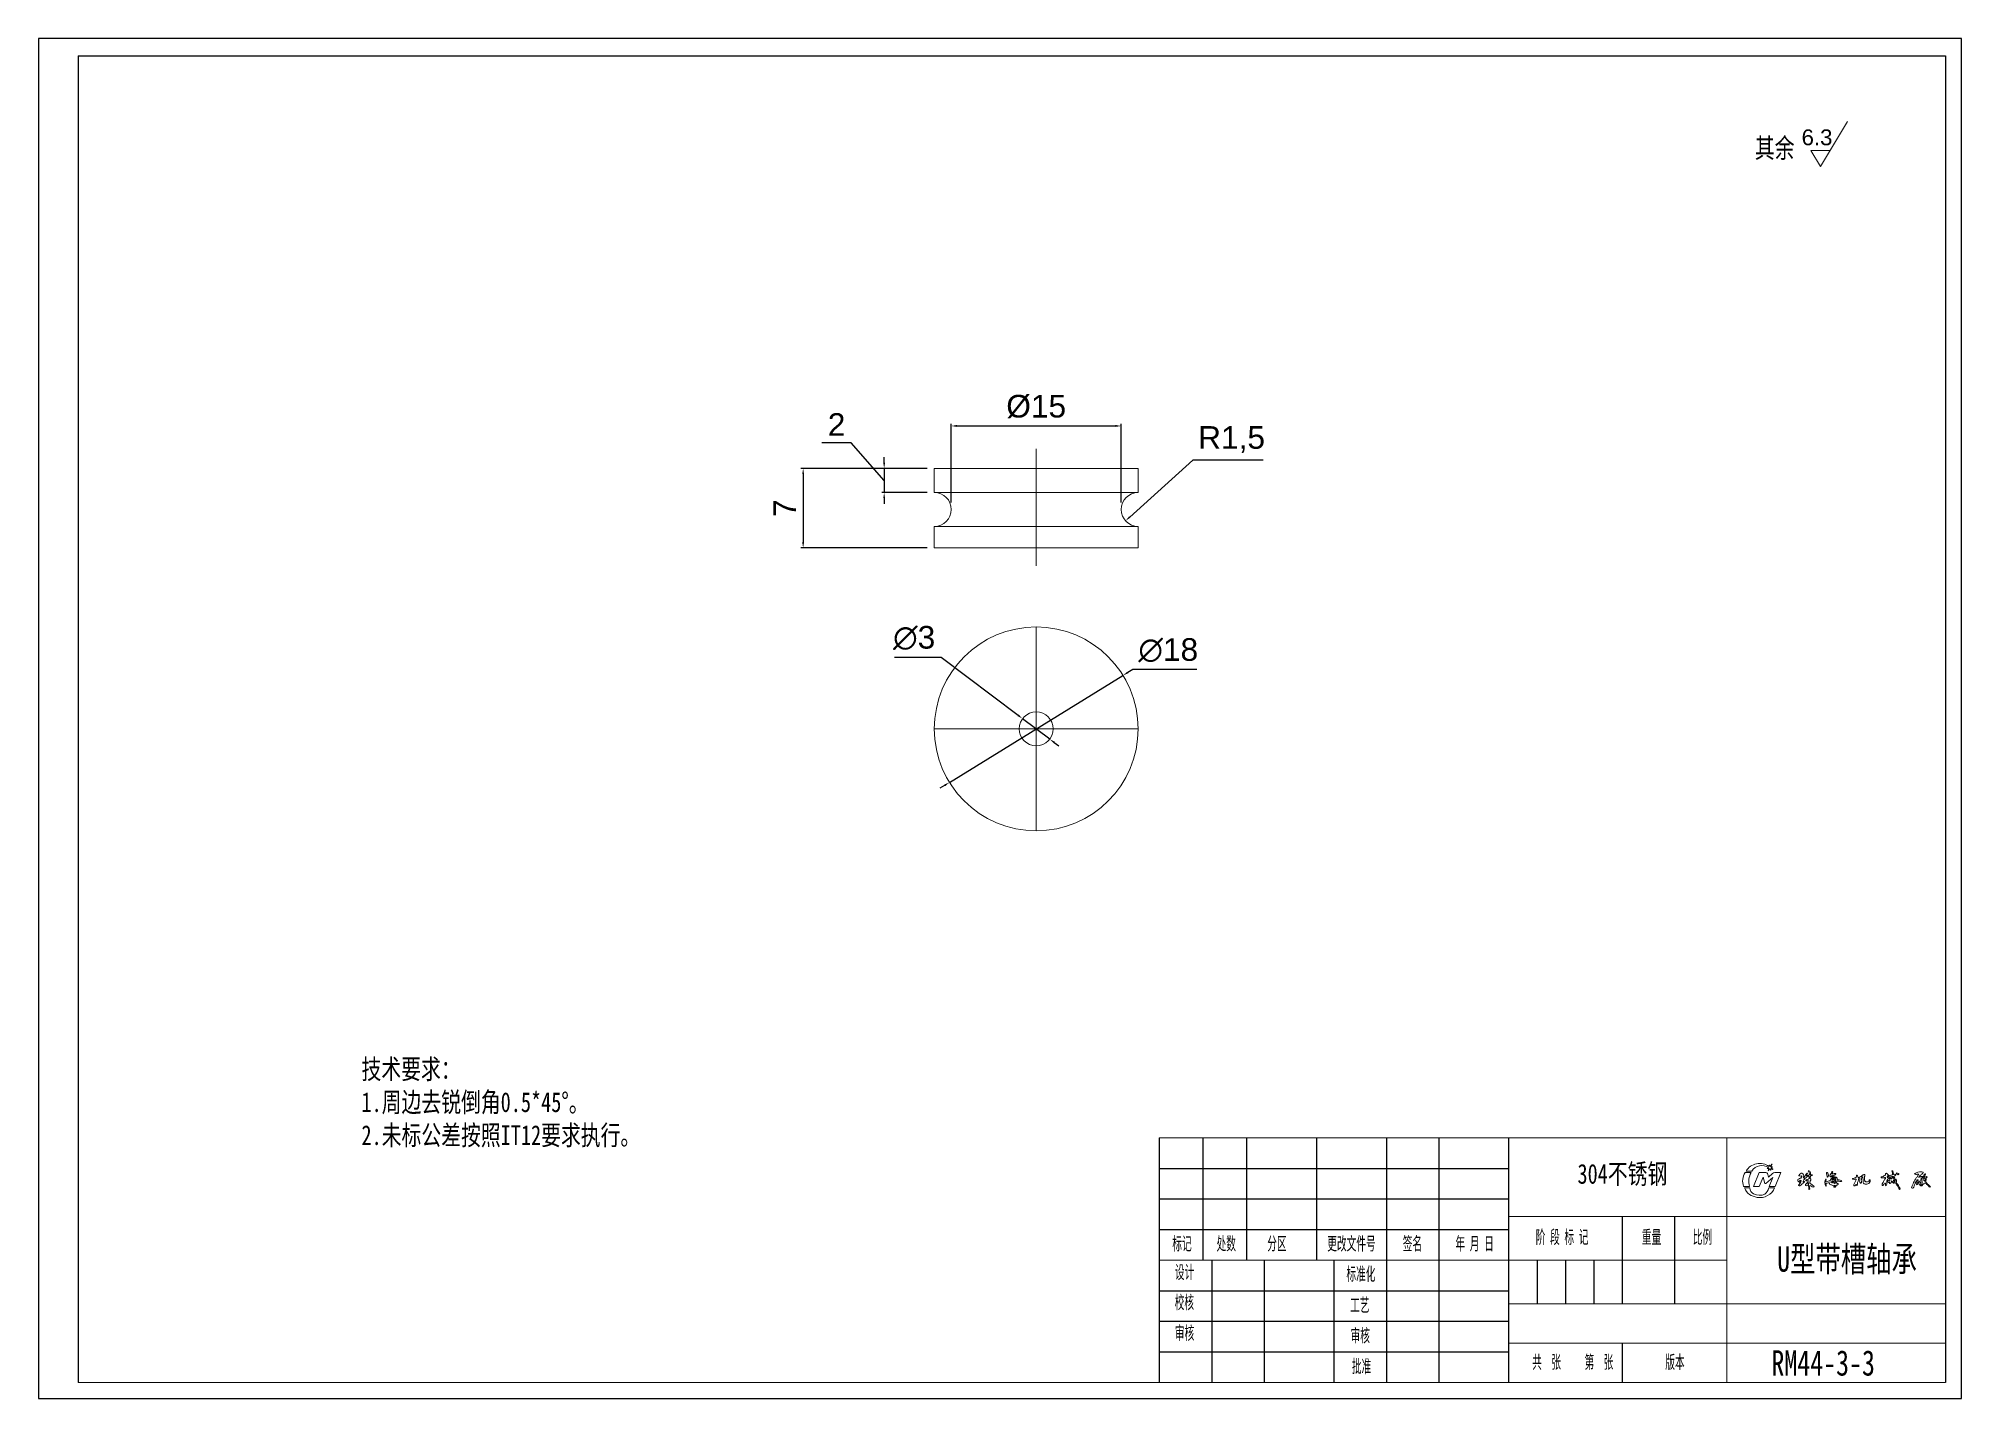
# Model space of a CAD drawing. Header units: millimetres. Extents: x 159583 to 159753, y -89842 to -89722.
import ezdxf

# ---------------------------------------------------------------- set-up
doc = ezdxf.new("R2010")
doc.units = ezdxf.units.MM
doc.linetypes.add('ACAD_ISO04W100', pattern=[30, 24, -3, 0, -3])
for name, color, linetype in [('10', 7, 'Continuous'), ('5', 7, 'Continuous'), ('9', 7, 'Continuous')]:
    doc.layers.add(name, color=color, linetype=linetype)
doc.layers.add('中心线', color=6, linetype='ACAD_ISO04W100', lineweight=0)
doc.layers.add('尺寸线', color=100, linetype='Continuous', lineweight=5)
doc.styles.add('SLDTEXTSTYLE1', font='TXT', dxfattribs={"width": 0.7, "bigfont": 'bigfont'})
doc.styles.get("Standard").update_dxf_attribs({"font": 'arial.ttf'})
doc.dimstyles.new('ISO-25', dxfattribs={"dimtxt": 2.5, "dimasz": 2.5, "dimexe": 1.25, "dimexo": 0.625, "dimtad": 1, "dimtih": 1, "dimtoh": 1, "dimtxsty": 'Standard', "dimcen": 2.5, "dimadec": 0, "dimazin": 0, "dimtfac": 1, "dimtmove": 0, "dimatfit": 3, "dimfxl": 1, "dimarcsym": 0})

# ---------------------------------------------------------------- blocks, each defined once
blk = doc.blocks.new('*D481')
at = {"layer": 'Defpoints', "color": 0, "transparency": 16777216}
for p in [(159678.49, -89755.83), (159663.49, -89763.2), (159678.49, -89763.2)]:
    blk.add_point(p, dxfattribs=at)
at = {"layer": '尺寸线', "color": 0, "lineweight": -2, "transparency": 16777216}
for p, q in [((159663.49, -89762.58), (159663.49, -89755.63)), ((159663.99, -89755.83), (159677.99, -89755.83)), ((159678.49, -89762.58), (159678.49, -89755.63))]:
    blk.add_line(p, q, dxfattribs=at)
at = {"layer": '尺寸线', "color": 0, "transparency": 16777216}
for points in [[(159663.99, -89755.74), (159663.99, -89755.91), (159663.49, -89755.83)], [(159677.99, -89755.74), (159677.99, -89755.91), (159678.49, -89755.83)]]:
    blk.add_solid(points, dxfattribs=at)
at = {"layer": '尺寸线', "color": 0, "transparency": 16777216, "insert": (159670.99, -89754.12), "char_height": 2, "attachment_point": 5}
blk.add_mtext('%%C15', dxfattribs=at)
blk = doc.blocks.new('*D482')
at = {"layer": 'Defpoints', "color": 0, "transparency": 16777216}
for p in [(159678.88, -89764.2), (159679.99, -89763.2)]:
    blk.add_point(p, dxfattribs=at)
at = {"layer": '尺寸线', "color": 0, "lineweight": -2, "transparency": 16777216}
for p, q in [((159684.83, -89758.86), (159679.25, -89763.87)), ((159691.03, -89758.86), (159684.83, -89758.86))]:
    blk.add_line(p, q, dxfattribs=at)
at = {"layer": '尺寸线', "color": 0, "transparency": 16777216}
blk.add_solid([(159679.19, -89763.81), (159679.3, -89763.93), (159678.88, -89764.2)], dxfattribs=at)
at = {"layer": '尺寸线', "color": 0, "transparency": 16777216, "insert": (159688.24, -89757.03), "char_height": 2, "attachment_point": 5}
blk.add_mtext('R1,5', dxfattribs=at)
blk = doc.blocks.new('*D483')
at = {"layer": 'Defpoints', "color": 0, "transparency": 16777216}
for p in [(159661.99, -89759.58), (159650.42, -89766.58), (159661.99, -89766.58)]:
    blk.add_point(p, dxfattribs=at)
at = {"layer": '尺寸线', "color": 0, "lineweight": -2, "transparency": 16777216}
for p, q in [((159661.37, -89759.58), (159650.22, -89759.58)), ((159650.42, -89760.08), (159650.42, -89766.08)), ((159661.37, -89766.58), (159650.22, -89766.58))]:
    blk.add_line(p, q, dxfattribs=at)
at = {"layer": '尺寸线', "color": 0, "transparency": 16777216}
for points in [[(159650.33, -89760.08), (159650.5, -89760.08), (159650.42, -89759.58)], [(159650.33, -89766.08), (159650.5, -89766.08), (159650.42, -89766.58)]]:
    blk.add_solid(points, dxfattribs=at)
at = {"layer": '尺寸线', "color": 0, "transparency": 16777216, "insert": (159648.79, -89763.08), "char_height": 2, "attachment_point": 5, "rotation": 90}
blk.add_mtext('7', dxfattribs=at)
blk = doc.blocks.new('*D484')
at = {"layer": 'Defpoints', "color": 0, "transparency": 16777216}
for p in [(159661.99, -89759.58), (159657.57, -89761.7), (159661.99, -89761.7)]:
    blk.add_point(p, dxfattribs=at)
at = {"layer": '尺寸线', "color": 0, "lineweight": -2, "transparency": 16777216}
for p, q in [((159654.65, -89757.33), (159652.08, -89757.33)), ((159657.57, -89760.64), (159654.65, -89757.33)), ((159657.57, -89759.08), (159657.57, -89758.58)), ((159661.37, -89759.58), (159657.37, -89759.58)), ((159657.57, -89759.58), (159657.57, -89761.7)), ((159657.57, -89759.58), (159657.57, -89761.7)), ((159661.37, -89761.7), (159657.37, -89761.7)), ((159657.57, -89762.2), (159657.57, -89762.7))]:
    blk.add_line(p, q, dxfattribs=at)
at = {"layer": '尺寸线', "color": 0, "transparency": 16777216}
for points in [[(159657.49, -89759.08), (159657.65, -89759.08), (159657.57, -89759.58)], [(159657.49, -89762.2), (159657.65, -89762.2), (159657.57, -89761.7)]]:
    blk.add_solid(points, dxfattribs=at)
at = {"layer": '尺寸线', "color": 0, "transparency": 16777216, "insert": (159653.37, -89755.7), "char_height": 2, "attachment_point": 5}
blk.add_mtext('2', dxfattribs=at)
blk = doc.blocks.new('*D485')
at = {"layer": 'Defpoints', "color": 0, "transparency": 16777216}
for p in [(159678.65, -89777.85), (159663.33, -89787.3)]:
    blk.add_point(p, dxfattribs=at)
at = {"layer": '尺寸线', "color": 0, "lineweight": -2, "transparency": 16777216}
for p, q in [((159663.33, -89787.3), (159678.65, -89777.85)), ((159679.51, -89777.33), (159679.08, -89777.59)), ((159685.18, -89777.33), (159679.51, -89777.33)), ((159662.91, -89787.56), (159662.48, -89787.82))]:
    blk.add_line(p, q, dxfattribs=at)
at = {"layer": '尺寸线', "color": 0, "transparency": 16777216}
for points in [[(159679.04, -89777.52), (159679.12, -89777.66), (159678.65, -89777.85)], [(159662.86, -89787.49), (159662.95, -89787.63), (159663.33, -89787.3)]]:
    blk.add_solid(points, dxfattribs=at)
at = {"layer": '尺寸线', "color": 0, "transparency": 16777216, "insert": (159682.65, -89775.63), "char_height": 2, "attachment_point": 5}
blk.add_mtext('∅18', dxfattribs=at)
blk = doc.blocks.new('*D486')
at = {"layer": 'Defpoints', "color": 0, "transparency": 16777216}
for p in [(159669.79, -89781.67), (159672.19, -89783.48)]:
    blk.add_point(p, dxfattribs=at)
at = {"layer": '尺寸线', "color": 0, "lineweight": -2, "transparency": 16777216}
for p, q in [((159658.47, -89776.25), (159662.59, -89776.25)), ((159662.59, -89776.25), (159669.39, -89781.37)), ((159672.19, -89783.48), (159669.79, -89781.67)), ((159672.59, -89783.78), (159672.99, -89784.08))]:
    blk.add_line(p, q, dxfattribs=at)
at = {"layer": '尺寸线', "color": 0, "transparency": 16777216}
for points in [[(159669.44, -89781.31), (159669.34, -89781.44), (159669.79, -89781.67)], [(159672.64, -89783.71), (159672.54, -89783.84), (159672.19, -89783.48)]]:
    blk.add_solid(points, dxfattribs=at)
at = {"layer": '尺寸线', "color": 0, "transparency": 16777216, "insert": (159660.22, -89774.55), "char_height": 2, "attachment_point": 5}
blk.add_mtext('∅3', dxfattribs=at)

msp = doc.modelspace()

# ---------------------------------------------------------------- linework, layer by layer
at = {"color": 7, "linetype": 'Continuous', "lineweight": 15}
for p, q in [((159740.231, -89732.923), (159742.612, -89728.954)), ((159739.38, -89731.505), (159740.231, -89732.923)), ((159739.38, -89731.505), (159741.082, -89731.505)), ((159661.993, -89759.583), (159661.993, -89761.703)), ((159679.993, -89759.583), (159661.993, -89759.583)), ((159679.993, -89761.703), (159679.993, -89759.583)), ((159661.993, -89761.703), (159679.993, -89761.703)), ((159661.993, -89764.703), (159661.993, -89766.583)), ((159661.993, -89764.703), (159679.993, -89764.703)), ((159679.993, -89766.583), (159679.993, -89764.703)), ((159679.993, -89766.583), (159661.993, -89766.583))]:
    msp.add_line(p, q, dxfattribs=at)
for radius in [9, 1.5]:
    msp.add_circle((159670.993, -89782.574), radius, dxfattribs=at)
for centre, start, end in [((159661.993, -89763.203), 270, 90), ((159679.993, -89763.203), 90, 270)]:
    msp.add_arc(centre, 1.5, start, end, dxfattribs=at)
at = {"layer": '10', "color": 7, "lineweight": 15}
for p, q in [((159731.971, -89818.677), (159731.971, -89829.471)), ((159712.697, -89825.616), (159751.246, -89825.616)), ((159681.857, -89829.471), (159731.971, -89829.471)), ((159731.971, -89829.471), (159731.971, -89840.265)), ((159712.697, -89833.326), (159751.246, -89833.326)), ((159712.697, -89836.802), (159751.246, -89836.802))]:
    msp.add_line(p, q, dxfattribs=at)
at = {"layer": '5', "color": 7, "lineweight": 15}
for p, q in [((159681.857, -89818.677), (159751.246, -89818.677)), ((159681.857, -89818.677), (159751.246, -89818.677)), ((159733.571, -89821.732), (159734.097, -89821.732)), ((159734.16, -89821.609), (159733.651, -89821.609)), ((159734.307, -89822.964), (159734.812, -89821.738)), ((159734.812, -89821.738), (159735.327, -89821.738)), ((159735.157, -89822.153), (159734.814, -89822.964)), ((159735.304, -89822.707), (159735.157, -89822.153)), ((159736.022, -89822.17), (159735.411, -89822.707)), ((159735.529, -89821.37), (159735.645, -89821.293)), ((159735.672, -89821.379), (159735.532, -89821.379)), ((159735.57, -89821.901), (159735.638, -89822.142)), ((159735.594, -89821.576), (159735.672, -89821.379)), ((159735.744, -89821.415), (159735.602, -89821.581)), ((159735.638, -89822.142), (159735.982, -89821.82)), ((159735.684, -89821.212), (159735.698, -89821.104)), ((159735.701, -89822.967), (159736.022, -89822.17)), ((159735.721, -89821.099), (159735.783, -89821.203)), ((159735.809, -89821.527), (159735.744, -89821.415)), ((159735.783, -89821.203), (159735.938, -89821.01)), ((159735.833, -89821.407), (159735.832, -89821.521)), ((159735.999, -89821.465), (159735.833, -89821.407)), ((159735.946, -89821.015), (159735.852, -89821.236)), ((159735.852, -89821.236), (159735.974, -89821.239)), ((159735.977, -89821.248), (159735.885, -89821.317)), ((159735.885, -89821.317), (159736.012, -89821.444)), ((159736.208, -89821.738), (159736.719, -89821.738)), ((159736.719, -89821.738), (159736.21, -89822.967)), ((159738.49, -89822.231), (159738.522, -89822.212)), ((159738.539, -89822.062), (159738.508, -89822.045)), ((159738.721, -89822.206), (159738.755, -89822.211)), ((159738.981, -89821.993), (159738.995, -89822.022)), ((159739.228, -89822.061), (159739.195, -89822.048)), ((159739.378, -89822.02), (159739.346, -89822.034)), ((159740.682, -89822.301), (159740.707, -89822.285)), ((159740.76, -89821.743), (159740.79, -89821.726)), ((159740.79, -89821.726), (159740.822, -89821.742)), ((159741.216, -89821.827), (159741.211, -89821.864)), ((159741.274, -89821.778), (159741.216, -89821.827)), ((159741.244, -89821.64), (159741.28, -89821.647)), ((159741.312, -89822.148), (159741.256, -89822.365)), ((159741.295, -89822.039), (159741.286, -89822.011)), ((159741.313, -89822.291), (159741.333, -89822.195)), ((159741.377, -89822.272), (159741.334, -89822.303)), ((159741.352, -89822.317), (159741.373, -89822.3)), ((159741.388, -89822.298), (159741.403, -89822.311)), ((159741.54, -89822.519), (159741.562, -89822.345)), ((159743.065, -89822.325), (159743.045, -89822.305)), ((159743.245, -89822.325), (159743.199, -89822.348)), ((159743.359, -89822.32), (159743.328, -89822.301)), ((159743.365, -89822.365), (159743.359, -89822.32)), ((159743.398, -89822.006), (159743.408, -89821.968)), ((159743.408, -89821.968), (159743.445, -89821.968)), ((159743.579, -89822.177), (159743.611, -89822.209)), ((159743.691, -89822.125), (159743.683, -89822.164)), ((159743.86, -89822.218), (159743.88, -89822.183)), ((159743.937, -89822.126), (159743.963, -89822.144)), ((159745.956, -89821.943), (159745.959, -89821.861)), ((159746.132, -89822.193), (159746.163, -89822.206)), ((159746.187, -89822.326), (159746.16, -89822.335)), ((159746.226, -89821.972), (159746.226, -89822.006)), ((159746.342, -89822.172), (159746.246, -89822.272)), ((159746.332, -89822.296), (159746.386, -89822.238)), ((159746.536, -89822.079), (159746.441, -89822.107)), ((159746.526, -89822.155), (159746.577, -89822.147)), ((159746.532, -89822.283), (159746.532, -89822.253)), ((159746.536, -89821.627), (159746.547, -89821.596)), ((159746.552, -89821.663), (159746.536, -89821.627)), ((159746.721, -89822.048), (159746.536, -89822.079)), ((159746.57, -89821.781), (159746.552, -89821.663)), ((159746.585, -89822.148), (159746.617, -89822.179)), ((159746.659, -89822.263), (159746.7, -89822.251)), ((159746.674, -89821.898), (159746.702, -89821.923)), ((159746.814, -89822.37), (159746.819, -89822.409)), ((159746.879, -89822.333), (159746.914, -89822.343)), ((159746.921, -89821.775), (159746.904, -89821.812)), ((159746.904, -89821.812), (159746.933, -89821.845)), ((159747.144, -89821.872), (159747.129, -89821.832)), ((159748.844, -89822.415), (159748.834, -89822.386)), ((159748.91, -89822.166), (159748.947, -89822.172)), ((159749.085, -89822.299), (159749.069, -89822.34)), ((159749.348, -89822.297), (159749.31, -89822.296)), ((159749.401, -89822.097), (159749.386, -89822.137)), ((159749.386, -89822.137), (159749.4, -89822.165)), ((159749.473, -89821.854), (159749.497, -89821.885)), ((159749.625, -89822.108), (159749.653, -89822.138)), ((159733.953, -89822.963), (159733.432, -89822.965)), ((159733.505, -89823.1), (159733.974, -89823.1)), ((159734.814, -89822.964), (159734.307, -89822.964)), ((159735.411, -89822.707), (159735.304, -89822.707)), ((159735.664, -89823.1), (159736.179, -89823.1)), ((159736.21, -89822.967), (159735.701, -89822.967)), ((159738.284, -89822.891), (159738.294, -89822.859)), ((159738.401, -89822.452), (159738.386, -89822.471)), ((159738.453, -89822.536), (159738.431, -89822.609)), ((159738.447, -89822.657), (159738.507, -89822.482)), ((159738.728, -89822.552), (159738.752, -89822.524)), ((159738.752, -89822.524), (159738.788, -89822.528)), ((159738.917, -89822.892), (159738.893, -89822.866)), ((159738.932, -89822.45), (159738.929, -89822.416)), ((159738.965, -89822.462), (159738.932, -89822.45)), ((159739.154, -89822.483), (159739.133, -89822.461)), ((159739.14, -89822.719), (159739.15, -89822.875)), ((159739.163, -89822.679), (159739.163, -89822.654)), ((159739.175, -89822.949), (159739.163, -89822.679)), ((159739.202, -89823.23), (159739.183, -89823.202)), ((159739.27, -89823.189), (159739.269, -89823.221)), ((159739.656, -89822.978), (159739.642, -89823.006)), ((159740.713, -89822.947), (159740.684, -89822.943)), ((159740.712, -89822.704), (159740.709, -89822.739)), ((159740.742, -89822.684), (159740.712, -89822.704)), ((159740.735, -89822.92), (159740.713, -89822.947)), ((159741.011, -89822.661), (159740.988, -89822.637)), ((159741.011, -89822.698), (159741.011, -89822.661)), ((159741.235, -89822.388), (159741.247, -89822.404)), ((159741.278, -89822.657), (159741.297, -89822.629)), ((159741.309, -89822.554), (159741.334, -89822.537)), ((159741.392, -89822.993), (159741.393, -89822.96)), ((159741.529, -89822.395), (159741.517, -89822.473)), ((159741.648, -89822.855), (159741.618, -89822.865)), ((159741.769, -89822.804), (159741.756, -89822.838)), ((159741.776, -89822.709), (159741.792, -89822.735)), ((159742.094, -89822.479), (159742.09, -89822.516)), ((159743.246, -89822.915), (159743.216, -89822.924)), ((159743.385, -89822.79), (159743.352, -89822.79)), ((159743.393, -89822.836), (159743.385, -89822.79)), ((159743.47, -89822.856), (159743.434, -89822.875)), ((159743.747, -89822.669), (159743.785, -89822.673)), ((159745.759, -89822.867), (159745.729, -89822.896)), ((159745.958, -89822.711), (159745.952, -89822.673)), ((159746.03, -89822.878), (159746.008, -89822.906)), ((159746.311, -89822.614), (159746.279, -89822.595)), ((159746.35, -89822.705), (159746.314, -89822.698)), ((159746.536, -89822.497), (159746.529, -89822.461)), ((159746.58, -89822.6), (159746.55, -89822.618)), ((159746.641, -89822.534), (159746.58, -89822.6)), ((159746.623, -89822.614), (159746.684, -89822.602)), ((159746.663, -89822.424), (159746.657, -89822.432)), ((159746.819, -89822.409), (159746.853, -89822.439)), ((159746.923, -89822.528), (159746.903, -89822.56)), ((159747.245, -89823.219), (159747.209, -89823.228)), ((159748.838, -89822.675), (159748.844, -89822.637)), ((159748.887, -89822.735), (159748.838, -89822.675)), ((159749.038, -89822.735), (159749.008, -89822.761)), ((159586.405, -89840.265), (159751.249, -89840.265))]:
    msp.add_line(p, q, dxfattribs=at)
for centre, radius, start, end in [((159734.796, -89822.494), 1.443, 148.10678, 199.0712), ((159734.852, -89822.356), 1.415, 53.99854, 148.11308), ((159735.656, -89822.538), 1.755, 152.64769, 194.03749), ((159735.056, -89822.175), 1.06, 56.30183, 147.72417), ((159735.345, -89821.973), 0.236, 17.84837, 94.25997), ((159735.532, -89821.374), 0.00502, 123.59808, 270), ((159735.598, -89821.578), 0.00502, 158.25924, 319.48501), ((159735.711, -89821.106), 0.0125, 30.5695, 172.24527), ((159735.82, -89821.521), 0.0125, 210.0475, 359.33925), ((159735.942, -89821.013), 0.00502, 336.84757, 141.15035), ((159735.974, -89821.244), 0.00502, 306.89987, 88.42974), ((159736.238, -89822.172), 0.436, 93.88116, 125.93911), ((159736.003, -89821.453), 0.0125, 250.62338, 44.9943), ((159738.322, -89822.424), 0.109, 111.73471, 250.43201), ((159738.03, -89821.75), 0.626, 293.74076, 304.37866), ((159738.406, -89822.025), 0.106, 115.88205, 173.9154), ((159738.392, -89821.882), 0.161, 235.55963, 273.09561), ((159738.408, -89821.932), 0.0484, 90.16643, 177.15274), ((159738.506, -89822.459), 0.229, 94.00789, 122.49705), ((159738.46, -89821.827), 0.223, 254.45682, 282.35154), ((159738.507, -89821.949), 0.118, 95.00357, 146.77594), ((159738.559, -89821.883), 0.0814, 40.56591, 139.98771), ((159738.328, -89822.142), 0.206, 340.21454, 1.49825), ((159738.368, -89822.089), 0.173, 343.75878, 9.03261), ((159738.398, -89822.279), 0.501, 55.36323, 63.54781), ((159739.043, -89821.711), 0.392, 203.40216, 213.911), ((159738.999, -89822.081), 0.305, 170.36434, 204.19773), ((159738.574, -89821.955), 0.145, 328.87571, 9.96208), ((159738.808, -89822.408), 0.0645, 96.06335, 192.77441), ((159738.575, -89822.113), 0.205, 331.4243, 351.08691), ((159738.87, -89822.18), 0.0988, 117.42123, 158.79048), ((159738.89, -89822.344), 0.117, 90.76751, 143.3679), ((159738.728, -89822.315), 0.0793, 338.26911, 30.74864), ((159738.918, -89822.109), 0.0945, 126.9119, 170.0414), ((159738.408, -89821.817), 0.502, 334.47962, 342.72974), ((159739.236, -89822.15), 0.394, 131.13318, 152.18921), ((159738.771, -89821.966), 0.286, 294.24208, 316.26159), ((159739.056, -89822.561), 0.193, 99.81165, 131.03223), ((159739.037, -89821.863), 0.0616, 71.26752, 170.74483), ((159739.347, -89822.529), 0.52, 127.31067, 135.32762), ((159739.189, -89822.049), 0.215, 145.51709, 164.82413), ((159739.111, -89822.244), 0.251, 93.20974, 117.52757), ((159738.689, -89821.669), 0.413, 321.3255, 331.19696), ((159739.071, -89822.418), 0.0677, 72.56929, 135.4047), ((159738.967, -89821.941), 0.186, 290.38055, 312.91964), ((159739.013, -89821.832), 0.0522, 316.66988, 32.3132), ((159739.097, -89822.239), 0.115, 267.43343, 338.97668), ((159739.107, -89821.934), 0.144, 264.95169, 308.03305), ((159739.179, -89822.104), 0.137, 81.92744, 126.67163), ((159739.174, -89821.628), 0.0469, 66.69586, 147.69693), ((159739.125, -89821.676), 0.0728, 25.63936, 82.80869), ((159738.843, -89821.855), 0.407, 356.13915, 31.29985), ((159739.187, -89821.722), 0.137, 12.6009, 87.89792), ((159739.175, -89821.897), 0.0757, 288.53917, 10.41098), ((159741.435, -89822.58), 2.25, 169.54971, 172.32807), ((159738.892, -89822.1), 0.338, 347.61238, 6.50537), ((159739.47, -89822.269), 0.159, 159.46151, 185.23184), ((159739.567, -89822.064), 0.336, 220.65354, 233.05021), ((159739.09, -89821.809), 0.259, 346.7386, 26.84101), ((159739.889, -89822.24), 0.569, 166.56195, 177.22767), ((159739.534, -89822.098), 0.198, 161.24927, 183.02782), ((159739.428, -89821.885), 0.0872, 169.41921, 216.93768), ((159739.412, -89821.714), 0.229, 256.37479, 283.87397), ((159738.569, -89822.619), 0.845, 15.08818, 19.81229), ((159739.398, -89821.813), 0.207, 264.49128, 284.4301), ((159738.59, -89820.765), 1.517, 304.54577, 308.42677), ((159739.482, -89822.017), 0.0818, 52.06811, 100.59966), ((159740.206, -89822.24), 0.48, 339.33731, 352.68595), ((159740.475, -89822.35), 0.241, 332.22312, 15.46446), ((159740.92, -89821.805), 0.172, 159.05098, 196.84599), ((159741.277, -89821.839), 0.521, 181.72603, 206.7303), ((159741.801, -89821.725), 1.049, 199.4082, 203.32193), ((159740.889, -89821.743), 0.0669, 179.85433, 247.00262), ((159740.747, -89821.975), 0.188, 298.71089, 345.13535), ((159740.584, -89821.972), 0.325, 4.16649, 30.95386), ((159741.389, -89821.861), 0.488, 190.29648, 199.45662), ((159741.446, -89822.091), 0.397, 144.34957, 170.68907), ((159740.458, -89822.238), 0.633, 13.13159, 19.52313), ((159741.116, -89822.053), 0.059, 224.4428, 331.22424), ((159740.972, -89822.326), 0.163, 322.56195, 347.73017), ((159738.88, -89820.604), 2.571, 330.76649, 333.99261), ((159741.431, -89822.485), 0.324, 144.60088, 157.4718), ((159740.965, -89822.181), 0.233, 330.18511, 347.99972), ((159741.235, -89822.103), 0.0706, 102.74047, 162.33987), ((159739.326, -89820.587), 2.188, 328.44852, 331.21479), ((159741.975, -89822.632), 0.88, 143.38742, 152.8231), ((159741.265, -89821.772), 0.107, 239.46341, 298.59173), ((159741.272, -89822.08), 0.0695, 78.85274, 139.1547), ((159741.401, -89822.518), 0.21, 133.38991, 142.03165), ((159740.844, -89821.903), 0.471, 334.36531, 343.16404), ((159741.206, -89821.694), 0.108, 309.16772, 348.94294), ((159740.577, -89822.009), 0.791, 21.79876, 27.21515), ((159741.316, -89822.375), 0.0327, 257.35369, 8.59842), ((159741.542, -89822.267), 0.259, 135.77568, 152.49696), ((159741.326, -89822.292), 0.0134, 174.36274, 305.45423), ((159741.321, -89821.757), 0.108, 267.65225, 307.84646), ((159741.381, -89822.227), 0.0578, 132.13492, 147.01586), ((159741.398, -89822.239), 0.0777, 87.96358, 135.13708), ((159741.36, -89822.327), 0.0134, 128.13944, 185.70466), ((159741.635, -89822.339), 0.288, 177.83307, 186.1836), ((159742.219, -89822.548), 0.979, 145.28134, 151.83317), ((159741.382, -89822.31), 0.0134, 62.84712, 128.13944), ((159741.328, -89822.19), 0.096, 300.7695, 314.15184), ((159741.489, -89822.217), 0.388, 94.04097, 105.21873), ((159741.591, -89822.605), 0.398, 110.46738, 119.5821), ((159741.182, -89821.7), 0.51, 295.31345, 303.35768), ((159741.707, -89822.076), 0.384, 217.59684, 226.2384), ((159741.382, -89821.907), 0.0901, 291.27437, 335.76256), ((159741.491, -89822.329), 0.0552, 206.74106, 293.2294), ((159741.499, -89822.28), 0.0673, 358.35224, 134.77651), ((159741.651, -89822.523), 0.719, 99.23738, 105.30645), ((159741.521, -89822.227), 0.117, 48.73299, 120.01574), ((159741.49, -89821.778), 0.168, 261.14893, 286.60528), ((159741.515, -89822.393), 0.0134, 351.74296, 101.99256), ((159741.53, -89821.886), 0.0721, 29.98959, 85.48529), ((159741.376, -89821.779), 0.228, 315.36404, 341.91805), ((159741.378, -89822.301), 0.189, 346.49377, 5.8595), ((159741.524, -89822.295), 0.173, 28.24187, 64.4197), ((159741.639, -89822.258), 0.0581, 338.24435, 50.47087), ((159741.777, -89822.31), 0.0901, 160.09577, 229.41631), ((159741.802, -89821.846), 0.539, 261.08588, 268.85479), ((159741.548, -89824.415), 2.044, 78.08665, 83.14928), ((159743.097, -89822.313), 0.0528, 88.61056, 171.00204), ((159743.264, -89821.576), 0.775, 255.08217, 265.17792), ((159742.775, -89820.833), 1.464, 282.75949, 289.69337), ((159742.982, -89821.261), 1.097, 283.87896, 288.39849), ((159742.79, -89822.285), 0.581, 323.66249, 352.08888), ((159743.254, -89822.058), 0.154, 275.53426, 19.80089), ((159743.265, -89822.138), 0.247, 8.57633, 43.3212), ((159743.611, -89822.078), 0.104, 192.53939, 251.94565), ((159743.735, -89822.344), 0.159, 157.77031, 200.13057), ((159743.486, -89822.212), 0.125, 324.71284, 1.10896), ((159741.88, -89822.274), 1.812, 353.37041, 358.4457), ((159743.24, -89822.269), 0.455, 353.22326, 13.37655), ((159743.833, -89822.315), 0.237, 97.62492, 126.71996), ((159743.757, -89821.967), 0.121, 291.38328, 329.59079), ((159744.13, -89822.438), 0.303, 168.09333, 190.89099), ((159741.677, -89821.927), 2.203, 348.24412, 352.41924), ((159743.589, -89821.594), 0.513, 302.1333, 311.08782), ((159743.621, -89821.871), 0.405, 309.7516, 321.08318), ((159744.638, -89823.01), 1.251, 121.01497, 124.68213), ((159743.169, -89822.303), 0.809, 359.98446, 11.3371), ((159745.396, -89822.343), 1.418, 178.38568, 183.24953), ((159744.064, -89821.987), 0.0866, 345.38413, 144.80873), ((159745.414, -89822.267), 1.304, 171.97534, 186.07816), ((159743.782, -89821.929), 0.375, 335.38476, 347.64566), ((159744.604, -89822.464), 0.0951, 97.374, 142.60412), ((159744.54, -89822.426), 0.0762, 348.07803, 47.47698), ((159745.628, -89822.149), 0.0602, 164.68104, 236.53228), ((159745.252, -89820.836), 1.335, 283.75338, 299.43994), ((159745.68, -89822.02), 0.198, 244.58666, 279.90362), ((159745.757, -89821.86), 0.358, 263.10676, 289.05182), ((159747.199, -89823.092), 1.501, 146.00988, 153.76073), ((159745.863, -89822.032), 0.166, 273.57476, 301.33654), ((159745.869, -89821.917), 0.0905, 295.73802, 343.67734), ((159745.884, -89822.218), 0.0789, 333.32896, 33.04183), ((159746.061, -89821.922), 0.118, 92.38317, 148.90354), ((159745.994, -89821.923), 0.135, 29.05936, 62.6982), ((159745.869, -89822.215), 0.432, 34.18843, 55.84857), ((159746.252, -89822.136), 0.132, 136.29963, 205.60617), ((159746.215, -89822.372), 0.0663, 145.75587, 196.87612), ((159746.133, -89821.92), 0.126, 280.30258, 317.03011), ((159746.256, -89822.225), 0.0951, 120.06604, 168.66267), ((159746.295, -89822.385), 0.123, 113.55705, 151.15416), ((159746.386, -89822.242), 0.203, 117.32381, 150.67009), ((159746.38, -89822.094), 0.0933, 85.12581, 159.15713), ((159746.343, -89822.306), 0.0147, 136.79223, 219.18543), ((159746.229, -89822.383), 0.123, 334.11276, 33.40374), ((159746.42, -89822.241), 0.105, 101.59953, 138.47708), ((159746.397, -89822.248), 0.0147, 50.34535, 136.79223), ((159746.264, -89821.528), 0.489, 284.62522, 298.58625), ((159746.385, -89822.103), 0.0385, 291.61523, 331.22067), ((159746.687, -89821.967), 0.389, 223.91936, 233.06684), ((159746.454, -89822.153), 0.0478, 106.57999, 138.65368), ((159746.494, -89822.252), 0.0489, 211.8628, 320.3412), ((159746.482, -89821.76), 0.199, 274.63376, 297.53629), ((159746.602, -89822.193), 0.0926, 162.39629, 220.38071), ((159746.528, -89822.17), 0.0147, 98.9286, 162.02323), ((159746.563, -89821.646), 0.0535, 21.32184, 108.17619), ((159747.527, -89821.692), 0.962, 185.35467, 190.09043), ((159746.516, -89821.893), 0.0722, 323.57903, 26.99106), ((159746.579, -89822.162), 0.0147, 63.95188, 98.9286), ((159746.374, -89821.765), 0.276, 356.92747, 29.94288), ((159746.734, -89822.172), 0.117, 183.43577, 230.57471), ((159747.223, -89821.722), 0.576, 185.74219, 197.75807), ((159746.722, -89822.448), 0.0634, 86.59074, 157.39669), ((159746.751, -89822.244), 0.109, 84.32528, 129.54923), ((159746.426, -89822.258), 0.274, 1.34784, 20.86675), ((159746.664, -89821.7), 0.226, 279.60894, 299.35701), ((159746.69, -89821.833), 0.217, 278.36914, 309.82239), ((159746.575, -89822.506), 0.194, 13.91894, 38.73773), ((159746.291, -89822.286), 0.494, 358.63909, 17.65342), ((159746.798, -89821.994), 0.0996, 35.28434, 103.784), ((159747.128, -89822.2), 0.357, 195.79593, 208.35528), ((159748.12, -89822.986), 1.625, 139.74669, 142.61696), ((159746.729, -89822.352), 0.151, 324.84653, 6.92606), ((159746.792, -89822.441), 0.157, 326.39261, 38.84945), ((159746.951, -89822.076), 0.302, 53.71884, 95.69989), ((159747.156, -89821.63), 0.31, 224.06332, 255.8517), ((159747.042, -89821.824), 0.113, 289.88514, 334.75238), ((159750.564, -89823.563), 2.313, 144.39322, 156.18351), ((159749.052, -89822.662), 0.979, 103.38514, 121.96981), ((159748.643, -89821.765), 0.127, 211.526, 265.05364), ((159748.726, -89821.677), 0.234, 246.3551, 266.49125), ((159750.588, -89823.374), 2.229, 142.57197, 148.72607), ((159748.867, -89822.511), 0.175, 128.70562, 167.67336), ((159748.849, -89822.235), 0.352, 93.92541, 113.05638), ((159748.762, -89822.596), 0.222, 70.99544, 91.21424), ((159748.51, -89821.828), 0.363, 328.24474, 340.39086), ((159748.856, -89821.97), 0.0914, 57.68166, 109.54099), ((159749.058, -89822.37), 0.7, 86.6853, 109.38389), ((159749.266, -89822.28), 0.53, 133.02447, 141.47338), ((159748.964, -89822.16), 0.0546, 103.22258, 185.78051), ((159749.218, -89822.242), 0.28, 142.55764, 165.52461), ((159749.11, -89822.144), 0.162, 124.03824, 166.83196), ((159748.862, -89822.322), 0.283, 45.42807, 61.96929), ((159749.47, -89822.402), 0.598, 127.55775, 138.95119), ((159749.08, -89822.064), 0.0588, 250.82895, 328.87951), ((159749.117, -89822.308), 0.0584, 213.84895, 289.59587), ((159749.052, -89822.173), 0.13, 284.86175, 320.05275), ((159749.126, -89821.921), 0.252, 59.89747, 96.25219), ((159748.993, -89821.641), 0.308, 291.36547, 320.75735), ((159749.179, -89822.211), 0.126, 57.89123, 112.61628), ((159749.049, -89822.877), 0.521, 62.90644, 80.31864), ((159749.052, -89822.076), 0.206, 298.95203, 321.00139), ((159749.181, -89822.139), 0.074, 295.25267, 27.83355), ((159749.201, -89821.763), 0.0789, 292.93388, 49.26034), ((159749.381, -89822.232), 0.0954, 173.56539, 221.70524), ((159750.116, -89822.381), 0.845, 158.37591, 169.09229), ((159749.536, -89822.1), 0.207, 149.67755, 171.63458), ((159749.422, -89822.376), 0.108, 72.4547, 132.90662), ((159749.465, -89822.001), 0.108, 134.76416, 177.12423), ((159749.479, -89821.946), 0.0927, 93.49946, 166.2315), ((159749.566, -89822.552), 0.422, 102.49944, 113.25453), ((159748.901, -89821.859), 0.553, 334.51803, 342.68356), ((159749.234, -89821.842), 0.266, 317.14152, 350.82555), ((159748.422, -89822.358), 1.036, 356.01313, 4.70489), ((159749.543, -89822.226), 0.11, 86.97612, 128.36632), ((159749.371, -89822.391), 0.173, 330.1538, 9.64947), ((159749.747, -89822.316), 0.21, 149.89594, 192.59769), ((159749.598, -89822.2), 0.0966, 73.34155, 120.35971), ((159749.544, -89822.096), 0.117, 280.20216, 339.20847), ((159734.807, -89822.513), 1.428, 204.25819, 263.22268), ((159734.695, -89822.998), 0.728, 188.07778, 239.36943), ((159734.847, -89822.552), 1.193, 243.98588, 292.70965), ((159734.869, -89822.517), 1.433, 260.74299, 335.98713), ((159734.467, -89822.721), 1.255, 312.06403, 342.41098), ((159738.382, -89822.337), 0.564, 259.91518, 270.87813), ((159738.13, -89822.853), 0.361, 52.03613, 64.44068), ((159739.307, -89823.592), 1.25, 135.77997, 144.14487), ((159738.832, -89822.043), 0.711, 227.57647, 233.63482), ((159738.429, -89822.477), 0.0426, 171.39316, 285.58996), ((159738.381, -89822.76), 0.14, 274.20871, 318.69402), ((159738.434, -89822.468), 0.0366, 67.96471, 152.63215), ((159738.418, -89822.605), 0.0135, 236.67345, 342.78491), ((159738.29, -89822.608), 0.165, 317.34984, 342.87309), ((159738.44, -89822.532), 0.0135, 342.78491, 91.18323), ((159738.397, -89822.238), 0.203, 284.42988, 294.48738), ((159738.482, -89822.441), 0.0184, 338.4925, 93.47325), ((159738.919, -89823.18), 0.543, 123.39982, 142.88236), ((159738.471, -89822.472), 0.0375, 345.40153, 40.67624), ((159738.05, -89821.766), 1.117, 300.69424, 306.31765), ((159738.519, -89822.444), 0.206, 317.22654, 337.38014), ((159738.678, -89822.529), 0.0556, 262.75607, 335.03996), ((159738.585, -89822.423), 0.16, 321.28638, 0.14287), ((159739.008, -89822.961), 0.417, 125.14715, 135.17814), ((159738.742, -89822.566), 0.0595, 295.09104, 39.4683), ((159738.533, -89822.754), 0.377, 342.7667, 353.93769), ((159738.968, -89822.815), 0.0637, 96.00648, 160.44021), ((159739.02, -89822.449), 0.455, 256.86891, 284.61724), ((159738.459, -89822.258), 0.704, 315.43317, 324.4382), ((159739.048, -89822.339), 0.148, 235.83347, 305.07277), ((159741.271, -89824.492), 2.888, 138.66815, 140.81882), ((159738.978, -89822.457), 0.178, 314.20692, 351.58046), ((159739.078, -89822.659), 0.0467, 312.80177, 359.72413), ((159739.127, -89822.689), 0.0171, 191.77564, 274.76943), ((159739.145, -89822.665), 0.0205, 30.37273, 163.99607), ((159739.127, -89822.72), 0.0135, 3.57579, 82.82114), ((159739.136, -89822.876), 0.0135, 264.40984, 3.57579), ((159737.899, -89823.116), 1.286, 356.16, 7.45446), ((159739.214, -89823.062), 0.169, 265.92367, 288.99747), ((159739.464, -89822.998), 0.213, 152.93266, 192.2151), ((159739.364, -89823.133), 0.109, 170.8204, 210.91739), ((159738.949, -89823.08), 0.309, 353.48882, 6.8611), ((159739.3, -89822.969), 0.0721, 53.29979, 111.01202), ((159739.509, -89822.636), 0.228, 166.95309, 194.40932), ((159738.439, -89822.211), 0.926, 336.20184, 340.66322), ((159739.631, -89822.235), 0.572, 233.13321, 244.16571), ((159739.384, -89822.506), 0.0721, 130.87673, 189.16745), ((159739.297, -89822.366), 0.0943, 294.8967, 339.12946), ((159739.286, -89823.183), 0.278, 40.42099, 78.10447), ((159738.875, -89823.636), 1.021, 40.12015, 60.26806), ((159739.572, -89822.921), 0.111, 227.82776, 309.58112), ((159740.792, -89822.607), 0.185, 172.67696, 206.24608), ((159739.878, -89822.393), 0.755, 345.35926, 353.68154), ((159741.85, -89822.543), 1.233, 186.8083, 198.94544), ((159740.879, -89822.537), 0.258, 150.43685, 166.48195), ((159740.86, -89822.506), 0.178, 165.44538, 199.15041), ((159740.396, -89820.971), 1.621, 280.54822, 288.24676), ((159740.331, -89822.886), 0.405, 355.24294, 21.39194), ((159740.683, -89821.838), 0.849, 273.97991, 278.85581), ((159740.957, -89822.91), 0.275, 83.52515, 121.48032), ((159740.843, -89822.098), 0.417, 278.35182, 308.34024), ((159741.112, -89822.711), 0.102, 172.86773, 253.42089), ((159740.844, -89823.834), 1.053, 70.91261, 76.87081), ((159741.204, -89822.592), 0.0562, 147.82, 225.32738), ((159741.448, -89823.249), 0.747, 91.09513, 113.0134), ((159741.376, -89821.952), 0.713, 252.69997, 262.0361), ((159741.328, -89822.581), 0.293, 241.49331, 269.79703), ((159741.288, -89822.228), 0.181, 256.87561, 276.74517), ((159741.541, -89822.627), 0.244, 162.46075, 180.49175), ((159741.43, -89823.447), 0.582, 82.33881, 100.222), ((159741.274, -89822.696), 0.17, 30.60002, 69.33977), ((159741.454, -89822.959), 0.0708, 208.77301, 271.37545), ((159741.454, -89823.136), 0.187, 86.44899, 109.08666), ((159739.783, -89822.198), 1.688, 343.36215, 345.88869), ((159741.469, -89822.598), 0.108, 230.0997, 288.7629), ((159741.355, -89822.106), 0.405, 281.26614, 291.01765), ((159741.475, -89822.93), 0.101, 259.12262, 341.84204), ((159741.46, -89822.896), 0.0543, 275.85777, 27.63047), ((159741.503, -89822.471), 0.0134, 255.96963, 351.74296), ((159741.47, -89822.651), 0.0603, 304.08962, 16.85772), ((159741.263, -89822.547), 0.278, 341.9753, 5.65657), ((159741.458, -89822.847), 0.161, 314.57212, 353.66859), ((159741.995, -89822.642), 0.36, 155.57345, 184.64559), ((159741.697, -89822.584), 0.107, 234.80046, 273.26907), ((159741.674, -89822.664), 0.192, 262.30006, 295.26022), ((159741.707, -89822.599), 0.113, 74.17181, 110.67067), ((159741.64, -89823.108), 0.422, 71.13597, 81.36517), ((159741.781, -89822.868), 0.381, 74.94063, 96.59662), ((159742, -89822.842), 0.234, 152.8165, 170.71013), ((159742.073, -89822.031), 0.508, 247.66272, 259.89858), ((159741.959, -89822.588), 0.174, 38.77309, 86.38804), ((159742.018, -89822.388), 0.146, 256.86653, 299.54845), ((159743.35, -89822.855), 0.195, 142.60953, 185.5261), ((159743.74, -89822.231), 0.869, 227.76456, 232.93961), ((159742.082, -89822.011), 1.328, 326.89245, 332.27689), ((159743.105, -89822.689), 0.267, 301.92472, 337.74683), ((159743.434, -89822.834), 0.0411, 183.7166, 270.64392), ((159743.185, -89822.722), 0.315, 334.88556, 4.48875), ((159744.403, -89822.705), 0.905, 174.6877, 179.49849), ((159744.265, -89822.779), 0.778, 150.74152, 168.3445), ((159743.93, -89822.499), 0.25, 176.21977, 222.91089), ((159743.718, -89822.556), 0.135, 299.96091, 333.97474), ((159745.39, -89822.472), 1.558, 180.85757, 185.26996), ((159742.873, -89822.53), 1.113, 1.34932, 5.47816), ((159744.306, -89822.539), 0.323, 173.7747, 209.46668), ((159743.758, -89823.072), 0.46, 44.49478, 54.49986), ((159744.234, -89822.156), 0.612, 256.03282, 286.0682), ((159743.921, -89822.501), 0.218, 5.2333, 26.02074), ((159744.194, -89822.481), 0.0558, 179.65304, 263.12671), ((159744.251, -89822.472), 0.091, 225.36565, 276.03531), ((159744.298, -89822.17), 0.394, 264.62119, 299.72766), ((159744.325, -89822.464), 0.29, 285.56644, 4.42241), ((159744.442, -89822.436), 0.0916, 304.03292, 19.3571), ((159746.015, -89822.808), 0.356, 168.75715, 188.62986), ((159745.755, -89822.763), 0.135, 226.63108, 258.92644), ((159745.886, -89822.855), 0.25, 133.79354, 152.12619), ((159747.591, -89823.734), 2.156, 146.2824, 150.59117), ((159746.01, -89822.97), 0.271, 132.11322, 157.7573), ((159744.919, -89822.026), 1.016, 329.85284, 336.70089), ((159745.793, -89822.648), 0.125, 285.90802, 322.94314), ((159745.98, -89822.765), 0.0962, 106.80552, 154.70226), ((159746.234, -89822.759), 0.28, 170.09056, 187.70482), ((159746.093, -89822.799), 0.136, 178.86858, 231.52787), ((159745.954, -89822.781), 0.123, 307.91305, 3.57718), ((159746.636, -89822.717), 0.562, 177.52003, 185.77892), ((159745.292, -89822.595), 0.788, 352.93608, 1.78853), ((159746.299, -89822.553), 0.219, 132.14254, 184.52517), ((159746.218, -89822.522), 0.0723, 40.82293, 171.14546), ((159746.238, -89822.514), 0.0912, 178.40215, 296.86375), ((159746.283, -89822.415), 0.0605, 260.33848, 339.3398), ((159746.475, -89822.651), 0.168, 167.22594, 196.26337), ((159746.55, -89823.093), 0.436, 106.59712, 117.29771), ((159746.165, -89822.538), 0.295, 332.27933, 356.40053), ((159746.572, -89822.566), 0.114, 112.33808, 174.96964), ((159746.801, -89822.528), 0.266, 173.2568, 199.67777), ((159746.626, -89822.628), 0.0147, 100.81612, 189.86149), ((159747.117, -89822.278), 0.616, 214.91395, 222.13171), ((159746.481, -89822.456), 0.177, 333.79983, 7.70906), ((159746.681, -89822.445), 0.248, 265.22559, 302.16234), ((159746.643, -89822.429), 0.178, 283.29535, 322.17982), ((159746.697, -89822.52), 0.0889, 347.88195, 42.25172), ((159746.826, -89822.704), 0.0516, 17.36706, 104.68947), ((159747.609, -89822.365), 0.802, 203.80113, 217.99314), ((159747.799, -89822.179), 0.974, 203.01254, 219.36768), ((159746.62, -89823.194), 0.489, 29.24927, 43.23074), ((159745.988, -89823.504), 1.273, 23.02971, 33.77647), ((159747.615, -89822.735), 0.609, 201.2342, 216.21796), ((159746.806, -89823.361), 0.414, 29.13681, 40.08432), ((159748.476, -89822.076), 1.612, 215.24554, 219.50841), ((159747.287, -89823.136), 0.121, 191.22426, 229.74851), ((159747.025, -89823.183), 0.223, 350.69717, 21.33761), ((159748.366, -89823.048), 0.099, 144.17237, 214.89385), ((159747.723, -89822.673), 0.645, 330.5705, 344.60798), ((159748.35, -89823.006), 0.118, 236.57187, 353.53592), ((159749.894, -89823.448), 1.662, 150.49191, 158.70448), ((159749.188, -89823.122), 0.728, 156.17451, 171.84725), ((159747.681, -89822.403), 0.943, 333.14693, 340.4125), ((159748.896, -89822.775), 0.331, 149.57008, 170.24812), ((159748.013, -89822.131), 0.763, 321.42723, 333.3333), ((159748.947, -89822.685), 0.275, 126.85048, 184.77042), ((159748.772, -89822.724), 0.1, 170.36269, 258.35962), ((159748.709, -89822.736), 0.0961, 296.26699, 7.90397), ((159748.871, -89822.512), 0.101, 105.64458, 152.31163), ((159749.228, -89822.677), 0.426, 175.57336, 186.27583), ((159749.006, -89822.709), 0.214, 119.67298, 162.09876), ((159748.829, -89822.547), 0.091, 279.859, 329.55007), ((159748.747, -89823.006), 0.305, 32.44039, 62.65213), ((159749.11, -89822.92), 0.448, 82.49047, 117.89979), ((159748.898, -89822.526), 0.0679, 277.86904, 342.46026), ((159748.934, -89822.718), 0.174, 28.2798, 80.59196), ((159749.17, -89822.704), 0.216, 219.82796, 272.67461), ((159749.108, -89822.739), 0.102, 192.14943, 281.43708), ((159748.935, -89822.621), 0.154, 312.22426, 354.53917), ((159749.112, -89822.781), 0.0605, 285.82337, 359.73893), ((159749.09, -89822.555), 0.112, 344.00346, 45.24173), ((159747.925, -89822.539), 1.27, 348.99341, 354.35643), ((159749.103, -89822.769), 0.169, 297.09266, 351.0472), ((159748.987, -89822.603), 0.212, 343.37318, 4.79056), ((159749.359, -89822.792), 0.0888, 132.8218, 182.25923), ((159749.318, -89822.476), 0.0708, 19.14625, 116.08979), ((159749.337, -89822.67), 0.0692, 236.10494, 304.29465), ((159748.399, -89821.648), 1.455, 312.19317, 316.66432), ((159749.455, -89822.437), 0.0721, 193.22324, 255.94484), ((159749.369, -89822.45), 0.0889, 320.17858, 12.47358), ((159749.113, -89823.24), 0.686, 49.86849, 59.86227), ((159749.049, -89822.452), 0.472, 347.3147, 356.93361), ((159750.642, -89821.547), 1.516, 221.73635, 227.72098), ((159752.082, -89820.305), 3.493, 223.64523, 226.8958), ((159744.82, -89827.365), 6.717, 42.33545, 44.36126), ((159749.03, -89823.645), 1.033, 45.44785, 49.88656), ((159749.971, -89822.831), 0.23, 199.81102, 248.88841), ((159748.423, -89824.239), 1.952, 39.85673, 45.75202), ((159749.869, -89822.997), 0.0525, 291.03733, 9.09892)]:
    msp.add_arc(centre, radius, start, end, dxfattribs=at)
at = {"layer": '9', "color": 7}
for p, q in [((159752.676, -89721.618), (159582.914, -89721.618)), ((159582.914, -89721.618), (159582.914, -89841.693)), ((159752.676, -89841.693), (159752.676, -89721.618)), ((159586.405, -89723.15), (159751.249, -89723.15)), ((159586.405, -89723.15), (159586.405, -89840.265)), ((159751.249, -89723.15), (159751.249, -89840.265)), ((159681.857, -89818.677), (159681.857, -89840.265)), ((159685.712, -89818.677), (159685.712, -89829.471)), ((159689.567, -89818.677), (159689.567, -89829.471)), ((159695.735, -89818.677), (159695.735, -89829.471)), ((159701.903, -89818.677), (159701.903, -89840.265)), ((159706.529, -89818.677), (159706.529, -89840.265)), ((159712.697, -89818.677), (159712.697, -89840.265)), ((159681.857, -89821.376), (159712.697, -89821.376)), ((159681.857, -89824.074), (159712.697, -89824.074)), ((159722.72, -89825.616), (159722.72, -89833.326)), ((159727.345, -89825.616), (159727.345, -89833.326)), ((159681.857, -89826.773), (159712.697, -89826.773)), ((159686.483, -89829.471), (159686.483, -89840.265)), ((159691.109, -89829.471), (159691.109, -89840.265)), ((159697.277, -89829.471), (159697.277, -89840.265)), ((159715.202, -89829.471), (159715.202, -89833.326)), ((159717.708, -89829.471), (159717.708, -89833.326)), ((159720.214, -89829.471), (159720.214, -89833.326)), ((159681.857, -89832.17), (159712.697, -89832.17)), ((159681.857, -89834.868), (159712.697, -89834.868)), ((159681.857, -89837.567), (159712.697, -89837.567)), ((159722.72, -89836.802), (159722.72, -89840.265)), ((159582.914, -89841.693), (159752.676, -89841.693))]:
    msp.add_line(p, q, dxfattribs=at)
at = {"layer": '中心线'}
for p, q in [((159670.993, -89768.188), (159670.993, -89757.854)), ((159670.993, -89791.574), (159670.993, -89773.574)), ((159661.993, -89782.574), (159679.993, -89782.574))]:
    msp.add_line(p, q, dxfattribs=at)

# ---------------------------------------------------------------- texts
at = {"attachment_point": 1}
for s, width, gutter_width, insert, char_height in [('{\\fHYSWLongFangSong|b0|i0|c134|p2;其余}', 82.12991, 3.5, (159734.431, -89730.413), 1.75), ('{\\fHYSWLongFangSong|b0|i0|c134|p2;技术要求：\\P1.周边去锐倒角0.5*45%%D。\\P2.未标公差按照IT12要求执行。}', 588.06658, 3.5, (159611.43, -89811.731), 1.75), ('{\\fHYSWLongFangSong|b0|i0|c134|p2;U型带槽轴承}', 685.3088, 3.5, (159736.395, -89828.256), 2.24), ('{\\fHYSWLongFangSong|b0|i0|c134|p2;RM44-3-3}', 119.92904, 0.612, (159735.889, -89837.429), 2.24)]:
    msp.add_mtext_dynamic_manual_height_columns(s, width=width, gutter_width=gutter_width, heights=[0], dxfattribs=dict(at, insert=insert, char_height=char_height))
at = {"color": 7, "linetype": 'Continuous', "lineweight": 15, "insert": (159738.558, -89729.647), "char_height": 1.4, "attachment_point": 1}
msp.add_mtext_dynamic_manual_height_columns('6.3', width=2.52334, gutter_width=8.75, heights=[0], dxfattribs=at)
at = {"insert": (159718.773, -89820.979), "char_height": 2.24, "width": 685.3088, "attachment_point": 1}
msp.add_mtext('{\\fHYSWLongFangSong|b0|i0|c134|p2;\\H0.78125x;304不锈钢    \\fSimSun|b0|i0|c134|p2;\\H1.28x; }', dxfattribs=at)
at = {"layer": '9', "color": 7, "char_height": 1.16192, "attachment_point": 2, "style": 'SLDTEXTSTYLE1'}
for s, insert in [('{\\fHYSWLongFangSong|b0|i0|c134|p2;标记}', (159683.861, -89827.426)), ('{\\fHYSWLongFangSong|b0|i0|c134|p2;处数}', (159687.767, -89827.426)), ('{\\fHYSWLongFangSong|b0|i0|c134|p2;分区}', (159692.239, -89827.426)), ('{\\fHYSWLongFangSong|b0|i0|c134|p2;更改文件号}', (159698.821, -89827.426)), ('{\\fHYSWLongFangSong|b0|i0|c134|p2;签名}', (159704.202, -89827.426)), ('{\\fHYSWLongFangSong|b0|i0|c134|p2;年 月 日}', (159709.693, -89827.426)), ('{\\fHYSWLongFangSong|b0|i0|c134|p2;阶 段 标 记}', (159717.413, -89826.846)), ('{\\fHYSWLongFangSong|b0|i0|c134|p2;重量}', (159725.315, -89826.846)), ('{\\fHYSWLongFangSong|b0|i0|c134|p2;比例}', (159729.804, -89826.846)), ('{\\fHYSWLongFangSong|b0|i0|c134|p2;设计}', (159684.089, -89829.947)), ('{\\fHYSWLongFangSong|b0|i0|c134|p2;标准化}', (159699.657, -89830.104)), ('{\\fHYSWLongFangSong|b0|i0|c134|p2;校核}', (159684.07, -89832.61)), ('{\\fHYSWLongFangSong|b0|i0|c134|p2;工艺}', (159699.557, -89832.852)), ('{\\fHYSWLongFangSong|b0|i0|c134|p2;审核}', (159684.09, -89835.319)), ('{\\fHYSWLongFangSong|b0|i0|c134|p2;审核}', (159699.597, -89835.543)), ('{\\fHYSWLongFangSong|b0|i0|c134|p2;批准}', (159699.71, -89838.254)), ('{\\fHYSWLongFangSong|b0|i0|c134|p2;共  张}', (159716.047, -89837.88)), ('{\\fHYSWLongFangSong|b0|i0|c134|p2;第  张}', (159720.667, -89837.88)), ('{\\fHYSWLongFangSong|b0|i0|c134|p2;版本}', (159727.378, -89837.88))]:
    msp.add_mtext(s, dxfattribs=dict(at, insert=insert))

# ---------------------------------------------------------------- dimensions: what is measured, and where the dimension line sits
at = {"layer": '尺寸线'}
dim = msp.add_linear_dim(base=(159657.57, -89761.703), p1=(159661.993, -89759.583), p2=(159661.993, -89761.703), angle=90, text='2', dimstyle='ISO-25', override={"dimtxt": 2, "dimasz": 0.5, "dimexe": 0.2, "dimtih": 0, "dimtmove": 1}, dxfattribs=at)
dim.commit()
dim.dimension.update_dxf_attribs({"geometry": '*D484', "text_midpoint": (159654.028, -89757.333), "dimtype": 160})
dim = msp.add_linear_dim(base=(159678.493, -89755.825), p1=(159663.493, -89763.203), p2=(159678.493, -89763.203), text='%%C<>', dimstyle='ISO-25', override={"dimtxt": 2, "dimasz": 0.5, "dimexe": 0.2, "dimtih": 0, "dimtmove": 1}, dxfattribs=at)
dim.commit()
dim.dimension.update_dxf_attribs({"geometry": '*D481', "text_midpoint": (159670.993, -89754.123)})
dim = msp.add_radius_dim(center=(159679.993, -89763.203), mpoint=(159678.877, -89764.205), dimstyle='ISO-25', override={"dimtxt": 2, "dimasz": 0.5, "dimexe": 0.2, "dimtih": 0, "dimtmove": 1}, dxfattribs=at)
dim.commit()
dim.dimension.update_dxf_attribs({"geometry": '*D482', "text_midpoint": (159684.832, -89758.856), "dimtype": 164})
dim = msp.add_linear_dim(base=(159650.417, -89766.583), p1=(159661.993, -89759.583), p2=(159661.993, -89766.583), angle=90, dimstyle='ISO-25', override={"dimtxt": 2, "dimasz": 0.5, "dimexe": 0.2, "dimtih": 0, "dimtmove": 1}, dxfattribs=at)
dim.commit()
dim.dimension.update_dxf_attribs({"geometry": '*D483', "text_midpoint": (159648.792, -89763.083)})
dim = msp.add_diameter_dim_2p(p1=(159672.191, -89783.476), p2=(159669.794, -89781.673), dimstyle='ISO-25', override={"dimtxt": 2, "dimasz": 0.5, "dimexe": 0.2, "dimtih": 0, "dimtmove": 1}, dxfattribs=at)
dim.commit()
dim.dimension.update_dxf_attribs({"geometry": '*D486', "text_midpoint": (159662.586, -89776.25), "dimtype": 163})
dim = msp.add_diameter_dim_2p(p1=(159663.331, -89787.297), p2=(159678.654, -89777.852), dimstyle='ISO-25', override={"dimtxt": 2, "dimasz": 0.5, "dimexe": 0.2, "dimtih": 0, "dimtmove": 1}, dxfattribs=at)
dim.commit()
dim.dimension.update_dxf_attribs({"geometry": '*D485', "text_midpoint": (159682.653, -89775.625)})

doc.saveas('drawing.dxf')
